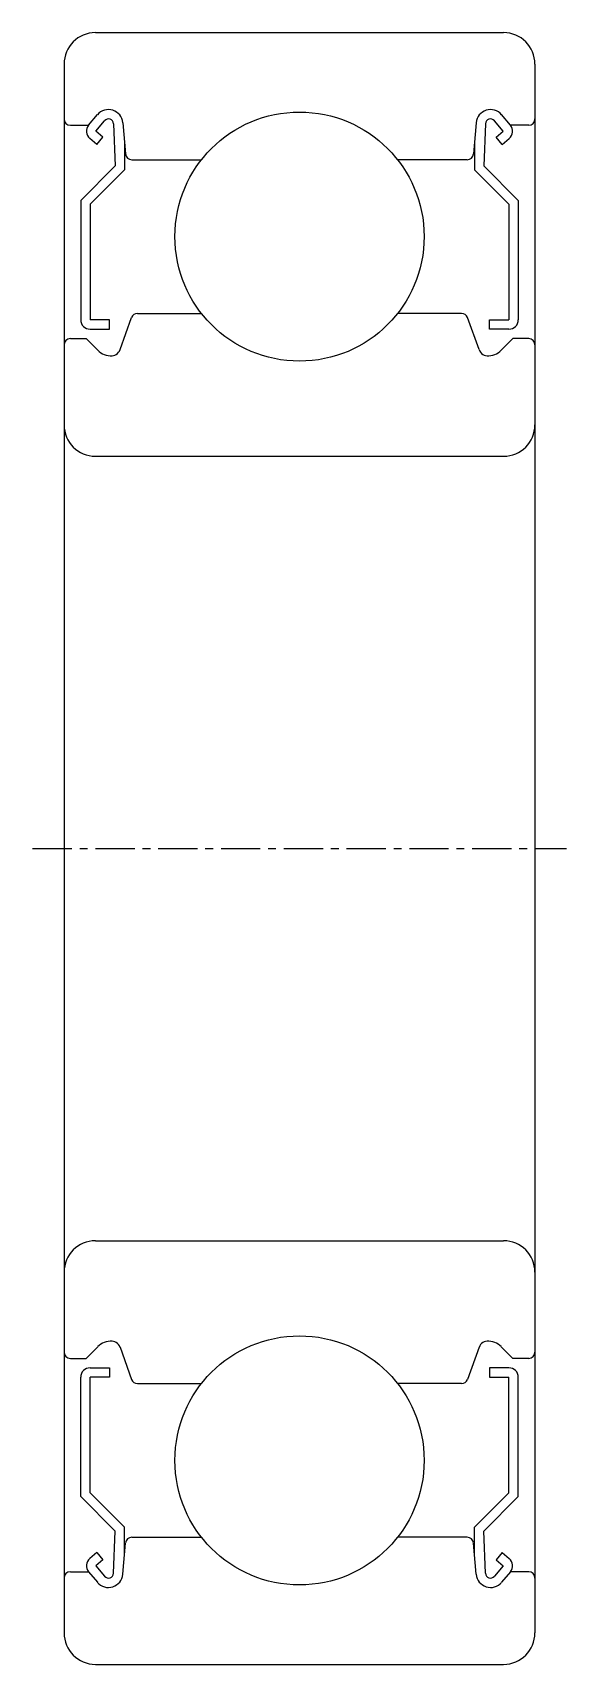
# Model space of a CAD drawing. Extents: x 64.1 to 137.6, y 82.7 to 155.
# Drawn here: x 120.6 to 137.6, y 103 to 155 of the extents above; entities outside this region: 2.
import ezdxf

# ---------------------------------------------------------------- set-up
doc = ezdxf.new("R2010")
doc.units = 0
doc.linetypes.add('CENTER', pattern=[2, 1.25, -0.25, 0.25, -0.25])
doc.layers.get('0').update_dxf_attribs({"linetype": 'CONTINUOUS'})
doc.layers.add('CENTER', color=1, linetype='CENTER')

msp = doc.modelspace()

# ---------------------------------------------------------------- linework, layer by layer
for p, q in [((122.628, 154.952), (135.628, 154.952)), ((121.628, 153.952), (121.628, 103.952)), ((136.628, 153.952), (136.628, 103.952)), ((121.828, 152.002), (122.408, 152.002)), ((122.407, 152.001), (122.69, 152.338)), ((122.638, 151.809), (122.919, 152.144)), ((123.202, 152.048), (123.258, 150.706)), ((123.501, 152.081), (123.588, 151.084)), ((134.755, 152.081), (134.668, 151.084)), ((135.053, 152.048), (134.998, 150.706)), ((135.618, 151.809), (135.336, 152.144)), ((135.848, 152.001), (135.565, 152.338)), ((136.428, 152.002), (135.848, 152.002)), ((122.674, 151.386), (122.444, 151.578)), ((122.867, 151.616), (122.638, 151.809)), ((122.674, 151.386), (122.867, 151.616)), ((123.558, 151.429), (123.558, 150.582)), ((134.698, 151.429), (134.698, 150.582)), ((135.389, 151.616), (135.618, 151.809)), ((135.582, 151.386), (135.389, 151.616)), ((135.582, 151.386), (135.811, 151.578)), ((123.787, 150.902), (126.005, 150.902)), ((134.468, 150.902), (132.25, 150.902)), ((123.258, 150.706), (122.158, 149.606)), ((123.558, 150.582), (122.458, 149.482)), ((134.698, 150.582), (135.798, 149.482)), ((134.998, 150.706), (136.098, 149.606)), ((122.158, 149.606), (122.158, 145.802)), ((122.458, 149.482), (122.458, 145.802)), ((135.798, 149.482), (135.798, 145.802)), ((136.098, 149.606), (136.098, 145.802)), ((123.078, 145.802), (122.458, 145.802)), ((123.078, 145.502), (123.078, 145.802)), ((123.41, 144.849), (123.781, 145.87)), ((123.969, 146.002), (126.005, 146.002)), ((134.287, 146.002), (132.25, 146.002)), ((134.846, 144.849), (134.475, 145.87)), ((135.178, 145.502), (135.178, 145.802)), ((135.178, 145.802), (135.798, 145.802)), ((121.828, 145.202), (122.328, 145.202)), ((122.328, 145.202), (122.702, 144.828)), ((122.458, 145.502), (123.078, 145.502)), ((135.798, 145.502), (135.178, 145.502)), ((135.928, 145.202), (135.554, 144.828)), ((136.428, 145.202), (135.928, 145.202)), ((122.628, 141.452), (135.628, 141.452)), ((122.628, 116.452), (135.628, 116.452)), ((122.328, 112.702), (122.702, 113.076)), ((123.41, 113.055), (123.781, 112.033)), ((134.846, 113.055), (134.475, 112.033)), ((135.928, 112.702), (135.554, 113.076)), ((121.828, 112.702), (122.328, 112.702)), ((122.458, 112.402), (123.078, 112.402)), ((123.078, 112.402), (123.078, 112.102)), ((135.178, 112.402), (135.178, 112.102)), ((135.798, 112.402), (135.178, 112.402)), ((136.428, 112.702), (135.928, 112.702)), ((122.158, 108.298), (122.158, 112.102)), ((122.458, 108.422), (122.458, 112.102)), ((123.078, 112.102), (122.458, 112.102)), ((123.969, 111.902), (126.005, 111.902)), ((134.287, 111.902), (132.25, 111.902)), ((135.178, 112.102), (135.798, 112.102)), ((135.798, 108.422), (135.798, 112.102)), ((136.098, 108.298), (136.098, 112.102)), ((123.258, 107.198), (122.158, 108.298)), ((123.558, 107.322), (122.458, 108.422)), ((134.698, 107.322), (135.798, 108.422)), ((134.998, 107.198), (136.098, 108.298)), ((123.202, 105.855), (123.258, 107.198)), ((123.558, 106.475), (123.558, 107.322)), ((134.698, 106.475), (134.698, 107.322)), ((135.053, 105.855), (134.998, 107.198)), ((123.501, 105.822), (123.588, 106.819)), ((123.787, 107.002), (126.005, 107.002)), ((134.468, 107.002), (132.25, 107.002)), ((134.755, 105.822), (134.668, 106.819)), ((122.674, 106.518), (122.444, 106.325)), ((122.867, 106.288), (122.638, 106.095)), ((122.638, 106.095), (122.919, 105.759)), ((122.674, 106.518), (122.867, 106.288)), ((135.618, 106.095), (135.336, 105.759)), ((135.582, 106.518), (135.389, 106.288)), ((135.389, 106.288), (135.618, 106.095)), ((135.582, 106.518), (135.811, 106.325)), ((121.828, 105.902), (122.408, 105.902)), ((122.407, 105.902), (122.69, 105.566)), ((135.848, 105.902), (135.565, 105.566)), ((136.428, 105.902), (135.848, 105.902)), ((122.628, 102.952), (135.628, 102.952)), ((126.178, 102.952), (126.178, 102.952)), ((129.128, 102.952), (129.128, 102.952))]:
    msp.add_line(p, q)
for centre in [(129.128, 148.452), (129.128, 109.452)]:
    msp.add_circle(centre, 3.969)
for centre, radius, start, end in [((122.628, 153.952), 1, 90, 180), ((135.628, 153.952), 1, 0, 90), ((123.042, 152.041), 0.46, 4.9869, 139.9105), ((135.213, 152.041), 0.46, 40.0895, 175.0131), ((121.828, 152.202), 0.2, 180, 270), ((122.637, 151.808), 0.3, 139.9105, 229.9992), ((123.042, 152.042), 0.16, 2.3754, 139.9946), ((135.213, 152.042), 0.16, 40.0054, 177.6246), ((135.618, 151.808), 0.3, 310.0008, 40.0895), ((136.428, 152.202), 0.2, 270, 0), ((123.787, 151.102), 0.2, 184.9869, 270), ((134.468, 151.102), 0.2, 270, 355.0131), ((122.458, 145.802), 0.3, 180, 270), ((123.969, 145.802), 0.2, 90, 160.0304), ((134.287, 145.802), 0.2, 19.9696, 90), ((135.798, 145.802), 0.3, 270, 0), ((121.828, 145.002), 0.2, 90, 180), ((136.428, 145.002), 0.2, 0, 90), ((123.126, 145.252), 0.6, 225.0023, 272.8279), ((123.128, 144.952), 0.3, 265.4914, 340.0304), ((135.128, 144.952), 0.3, 199.9696, 274.5086), ((135.13, 145.252), 0.6, 267.1721, 314.9977), ((122.628, 142.452), 1, 180, 270), ((135.628, 142.452), 1, 270, 0), ((122.628, 115.452), 1, 90, 180), ((135.628, 115.452), 1, 0, 90), ((121.828, 112.902), 0.2, 180, 270), ((123.126, 112.652), 0.6, 87.1721, 134.9977), ((123.128, 112.952), 0.3, 19.9696, 94.5086), ((135.128, 112.952), 0.3, 85.4914, 160.0304), ((135.13, 112.652), 0.6, 45.0023, 92.8279), ((136.428, 112.902), 0.2, 270, 0), ((122.458, 112.102), 0.3, 90, 180), ((135.798, 112.102), 0.3, 0, 90), ((123.969, 112.102), 0.2, 199.9696, 270), ((134.287, 112.102), 0.2, 270, 340.0304), ((123.787, 106.802), 0.2, 90, 175.0131), ((134.468, 106.802), 0.2, 4.9869, 90), ((122.637, 106.095), 0.3, 130.0008, 220.0895), ((135.618, 106.095), 0.3, 319.9105, 49.9992), ((121.828, 105.702), 0.2, 90, 180), ((123.042, 105.862), 0.46, 220.0895, 355.0131), ((123.042, 105.862), 0.16, 220.0054, 357.6246), ((135.213, 105.862), 0.46, 184.9869, 319.9105), ((135.213, 105.862), 0.16, 182.3754, 319.9946), ((136.428, 105.702), 0.2, 0, 90), ((122.628, 103.952), 1, 180, 270), ((135.628, 103.952), 1, 270, 0)]:
    msp.add_arc(centre, radius, start, end)
at = {"layer": 'CENTER', "color": 1, "linetype": 'CENTER'}
msp.add_line((120.628, 128.952), (137.628, 128.952), dxfattribs=at)

# ---------------------------------------------------------------- texts
for p in [(63.962, 90.275), (63.962, 82.775)]:
    msp.add_text('C6205ZZ', height=2).set_placement(p)

doc.saveas('drawing.dxf')
